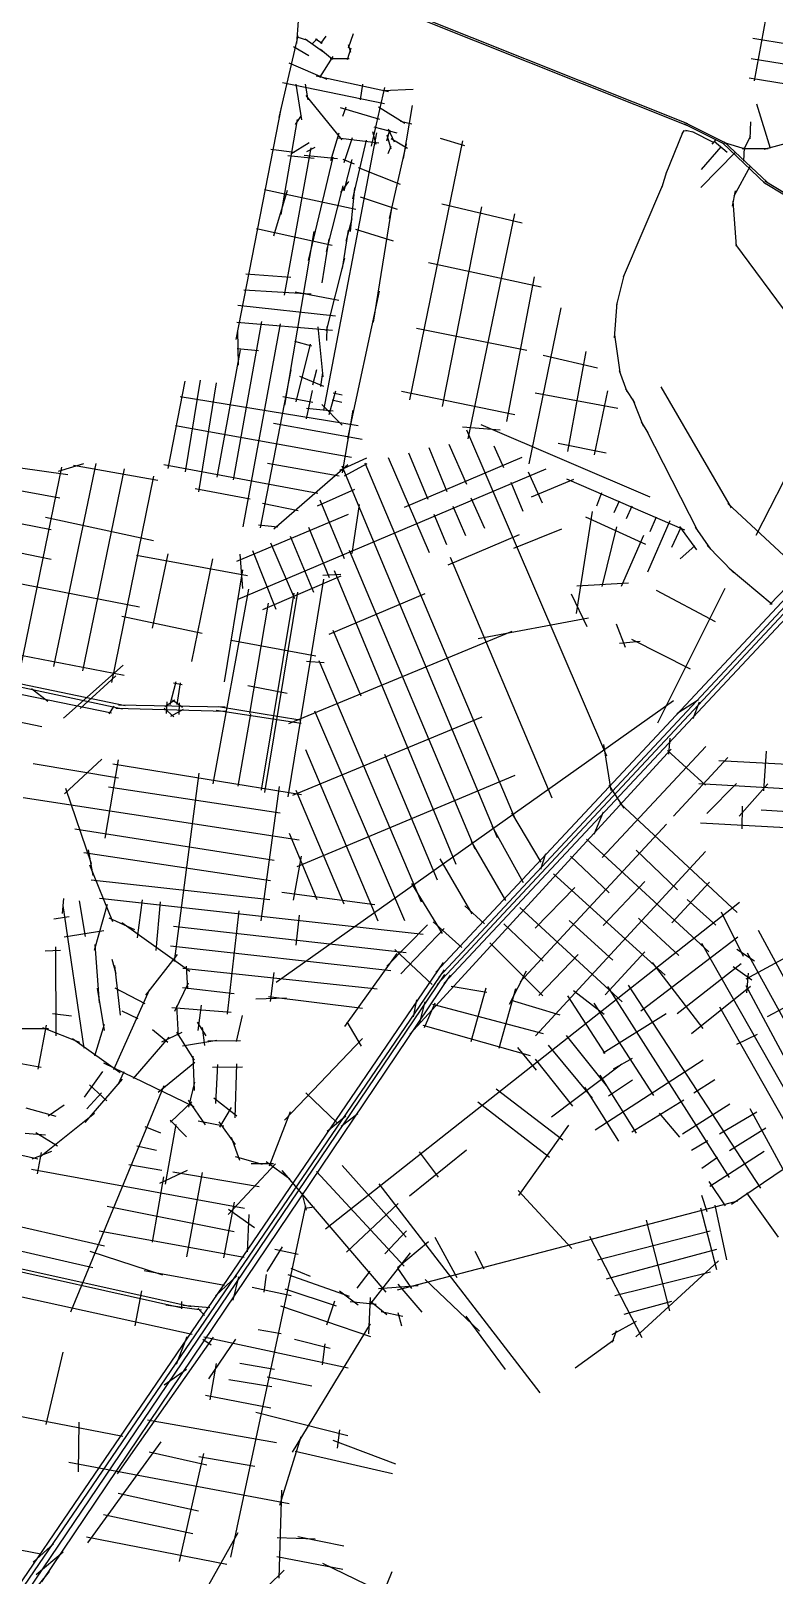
# Model space of a CAD drawing. Header units: inches. Extents: x 723419 to 759401, y 6910722 to 6968430.
# Drawn here: x 729390 to 731647, y 6939397 to 6944091 of the extents above; entities that cross this region are included whole.
import ezdxf

# ---------------------------------------------------------------- set-up
doc = ezdxf.new("R2010")
doc.units = ezdxf.units.IN
doc.header["$MEASUREMENT"] = 0

msp = doc.modelspace()

# ---------------------------------------------------------------- linework, layer by layer
for points in [[(730624.34755, 6941192.46098), (733694.4682, 6944482.15316)], [(730628.529077, 6941214.71358), (733672.243156, 6944478.2726)], [(730643.73383, 6941194.90397), (733700.400023, 6944463.59599)], [(730399.281766, 6944203.60395), (731384.612465, 6943808.97381)], [(730414.10335, 6944190.65202), (731389.498, 6943801.1474)], [(731587.268397, 6943938.78989), (731636.9288, 6944209.8589)], [(730197.836555, 6944052.54368), (730202.765025, 6944121.4873)], [(730354.365856, 6944038.76068), (730369.729353, 6944082.50966)], [(730144.575017, 6943827.81485), (730202.272308, 6944075.19658)], [(730187.720039, 6944043.07735), (730234.658159, 6944015.95868)], [(730197.351205, 6944072.45144), (730229.894361, 6944062.84129)], [(730222.951688, 6944066.3819), (730279.12966, 6944027.44291)], [(730243.005747, 6944049.83605), (730259.719557, 6944066.9097)], [(730254.231634, 6944066.41131), (730274.686973, 6944052.95178)], [(730270.571031, 6944052.3286), (730287.035233, 6944074.26275)], [(730351.153012, 6944004.14552), (730362.419634, 6944039.32393)], [(730353.981909, 6944049.50599), (730360.767277, 6944026.35224)], [(731582.6316, 6944068.6543), (731913.0946, 6944013.5248)], [(730173.760591, 6943994.06091), (730288.552818, 6943943.98811)], [(730267.136313, 6943948.69592), (730308.256298, 6944012.89177)], [(730269.278353, 6944034.71828), (730306.114258, 6944004.33232)], [(730299.42986, 6944006.32025), (730356.40216, 6944007.21563)], [(731577.7479, 6944006.268), (731973.6023, 6943943.2205)], [(730256.428277, 6943954.25952), (730476.589574, 6943906.75448)], [(731571.1723, 6943948.4745), (731964.3963, 6943884.1134)], [(730154.302819, 6943933.54121), (730464.350085, 6943869.73292)], [(730194.754148, 6943928.30051), (730211.996643, 6943820.78358)], [(730223.40367, 6943928.55404), (730231.320943, 6943881.0916)], [(730390.909684, 6943881.53741), (730398.253637, 6943928.43661)], [(730424.260601, 6943739.90484), (730465.309084, 6943918.49903)], [(730459.241342, 6943909.6131), (730551.201748, 6943913.76068)], [(730013.629219, 6943152.31293), (730151.37583, 6943858.31606)], [(730225.563045, 6943894.03595), (730334.294897, 6943759.32118)], [(730329.38135, 6943857.49779), (730448.814275, 6943822.42213)], [(730337.394387, 6943831.19099), (730348.078606, 6943860.16654)], [(730445.707008, 6943860.1386), (730525.720436, 6943810.04149)], [(730521.732331, 6943702.6124), (730549.51429, 6943863.61399)], [(731593.3332, 6943868.68), (731635.288094, 6943734.15063)], [(730150.607658, 6943532.73054), (730199.483712, 6943821.54626)], [(730194.115393, 6943806.42679), (730211.538161, 6943833.40353)], [(730512.141034, 6943815.88614), (730546.61129, 6943807.95403)], [(731371.58612, 6943814.70293), (731505.095137, 6943747.55155)], [(731373.892409, 6943808.04997), (731495.4934, 6943746.8642)], [(731574.027223, 6943762.85579), (731576.1167, 6943813.8349)], [(730279.402337, 6942937.48464), (730440.814506, 6943780.89511)], [(730300.593834, 6943696.69649), (730325.880573, 6943780.91471)], [(730322.059308, 6943765.79336), (730446.571971, 6943750.69162)], [(730341.374074, 6943690.42488), (730366.459307, 6943766.83445)], [(730368.301904, 6943580.49307), (730408.908371, 6943758.32477)], [(730427.859125, 6943785.20989), (730437.93534, 6943746.37683)], [(730431.693824, 6943798.89995), (730501.451632, 6943781.11942)], [(730471.318325, 6943774.24423), (730483.419143, 6943732.28225)], [(730471.555367, 6943756.70083), (730480.334569, 6943789.89112)], [(730474.63994, 6943793.21006), (730492.909903, 6943753.14477)], [(730483.893659, 6943763.81297), (730533.483003, 6943734.65302)], [(730540.767155, 6942968.86626), (730702.061121, 6943756.14645)], [(730633.487654, 6943765.02824), (730707.140829, 6943742.18947)], [(731319.4881, 6943657.0765), (731370.2, 6943781.5563)], [(731368.3458, 6943777.3691), (731374.3161, 6943787.6404)], [(731372.5336, 6943786.9951), (731383.3999, 6943787.9817)], [(731379.2839, 6943788.6395), (731404.1445, 6943782.8843)], [(731398.3822, 6943784.8575), (731464.5676, 6943751.3127)], [(731459.1012, 6943746.5402), (731471.3395, 6943760.6151)], [(731465.13239, 6943755.22272), (731504.362453, 6943721.6396)], [(731556.651948, 6943730.94715), (731575.682142, 6943770.33707)], [(731616.783041, 6943731.25142), (731741.049, 6943764.9677)], [(730119.088121, 6943731.04065), (730190.403332, 6943722.05476)], [(730159.887812, 6943287.05512), (730241.592165, 6943734.91862)], [(730170.919559, 6943711.59673), (730250.021222, 6943703.82277)], [(730179.55229, 6943717.03837), (730235.589424, 6943751.83016)], [(730220.196026, 6943712.8923), (730321.342116, 6943702.52701)], [(730228.62465, 6943724.55333), (730253.91139, 6943736.86206)], [(730233.448684, 6943392.45895), (730307.611909, 6943707.06253)], [(730475.588972, 6943717.82084), (730484.1307, 6943740.10579)], [(730478.875919, 6943520.23463), (730531.045419, 6943747.16269)], [(731425.098751, 6943614.13509), (731530.085627, 6943722.22642)], [(731426.996699, 6943668.99215), (731486.263484, 6943738.6659)], [(731490.562325, 6943750.60738), (731620.995436, 6943626.21493)], [(731495.285029, 6943753.39819), (731625.877008, 6943630.49634)], [(731495.323173, 6943751.55338), (731559.141914, 6943732.1691)], [(731549.968804, 6943732.86026), (731629.209004, 6943732.90786)], [(731555.483545, 6943694.18172), (731557.683825, 6943735.85518)], [(730337.477407, 6943700.88856), (730371.817225, 6943686.28804)], [(730341.865491, 6943604.17085), (730365.48514, 6943699.91514)], [(730384.466228, 6943675.57214), (730511.359273, 6943624.78813)], [(731307.1839, 6943616.9267), (731321.5737, 6943662.9592)], [(731526.0919, 6943589.6486), (731575.382384, 6943680.17522)], [(730288.264208, 6943420.15632), (730338.952958, 6943620.16515)], [(730331.159622, 6943599.48095), (730356.001312, 6943633.06219)], [(730360.250292, 6943480.74973), (730373.994367, 6943613.96253)], [(731190.023213, 6943343.2711), (731309.2135, 6943622.494)], [(731615.004817, 6943630.92849), (731678.649406, 6943592.24968)], [(731619.396909, 6943635.32058), (731680.883993, 6943597.41013)], [(730099.506795, 6943608.23889), (730376.601823, 6943549.27036)], [(730128.295855, 6943467.28983), (730169.320504, 6943606.80063)], [(730389.619173, 6943586.28457), (730501.98205, 6943548.65584)], [(731520.9807, 6943558.1691), (731529.9253, 6943604.1122)], [(731522.287, 6943573.2022), (731532.1233, 6943436.7574)], [(730347.931067, 6943451.59732), (730365.437471, 6943520.26761)], [(730430.874796, 6943205.1794), (730487.714057, 6943558.22848)], [(730638.547862, 6943565.213), (730882.364776, 6943506.84711)], [(730639.818006, 6942948.56509), (730759.186392, 6943556.33122)], [(730717.79162, 6942850.6628), (730859.506954, 6943534.76126)], [(730075.036051, 6943489.58288), (730305.348965, 6943439.24392)], [(730160.965682, 6942952.98432), (730250.709813, 6943480.57141)], [(730336.210296, 6943368.40926), (730355.013278, 6943485.01909)], [(730375.976068, 6943488.26206), (730490.191076, 6943452.48403)], [(730274.652305, 6943325.13776), (730295.779768, 6943458.68797)], [(731530.2721, 6943441.4729), (731694.4513, 6943218.9498)], [(730287.582552, 6943178.59437), (730343.342342, 6943400.15299)], [(730597.911927, 6943386.30892), (730939.509548, 6943312.71725)], [(730043.286506, 6943352.52314), (730179.887702, 6943341.96372)], [(730619.538738, 6941229.80037), (732604.3209, 6943352.8317)], [(730835.379421, 6942902.88738), (730919.19158, 6943343.16899)], [(731169.932478, 6943257.70468), (731192.721969, 6943350.8382)], [(730036.676494, 6943303.71124), (730241.56183, 6943291.40252)], [(730192.934086, 6943297.88072), (730325.20195, 6943271.96751)], [(730352.236383, 6942852.09941), (730448.954953, 6943299.122)], [(730018.751537, 6943257.42119), (730315.476314, 6943224.67567)], [(730903.174594, 6942774.67476), (731000.941001, 6943249.32309)], [(731162.841631, 6943157.69198), (731170.88498, 6943263.61813)], [(730004.993534, 6942726.29545), (730091.944434, 6943207.70512)], [(730015.288711, 6943205.78796), (730305.750678, 6943180.62321)], [(730034.917533, 6942582.77561), (730147.701191, 6943200.2829)], [(730261.585086, 6943190.90755), (730276.463247, 6943039.21584)], [(730288.627008, 6943150.05016), (730289.537974, 6943192.52381)], [(730017.276357, 6943180.9659), (730019.86128, 6943074.41787)], [(730190.818479, 6943147.4578), (730242.42116, 6943133.42787)], [(730561.085123, 6943187.10387), (730896.333758, 6943119.85619)], [(731162.457984, 6943166.70106), (731178.429148, 6943052.93794)], [(729955.82757, 6942733.74406), (730026.324236, 6943121.55741)], [(730016.094087, 6943125.37747), (730081.400623, 6943119.3475)], [(730195.723115, 6942963.16222), (730239.262051, 6943138.33851)], [(730945.790931, 6943105.30053), (731111.241574, 6943066.47708)], [(731020.995493, 6942812.2458), (731076.145562, 6943116.57194)], [(730087.697278, 6942580.25203), (730180.860569, 6943059.99247)], [(730246.282726, 6943015.22634), (730258.218005, 6943061.52498)], [(730271.013594, 6943009.99243), (730276.479055, 6943051.85934)], [(731177.00701, 6943058.36191), (731199.831778, 6942994.50018)], [(729807.182174, 6942760.86537), (729858.238836, 6943026.26721)], [(729859.531081, 6942749.88784), (729904.771342, 6943029.49586)], [(729900.247186, 6942689.18755), (729953.88877, 6943020.45554)], [(730206.254345, 6943041.02815), (730278.56804, 6943010.86387)], [(731302.916422, 6943008.30199), (731517.008864, 6942640.97139)], [(729843.56263, 6942979.50845), (730384.417693, 6942891.09985)], [(730155.704701, 6942978.94596), (730246.272759, 6942961.7594)], [(730226.96536, 6942911.60253), (730245.219723, 6942997.88615)], [(730296.471392, 6942924.22944), (730315.778358, 6942996.13253)], [(730305.247128, 6942968.77427), (730334.032288, 6942961.7594)], [(730307.704646, 6942990.87128), (730335.436336, 6942984.55782)], [(730515.369478, 6942995.5116), (730859.506954, 6942924.45753)], [(730921.975843, 6942990.0824), (731172.658726, 6942943.74475)], [(731101.213894, 6942802.22679), (731142.576555, 6942996.3444)], [(731195.549378, 6943002.14059), (731223.595267, 6942959.67488)], [(731217.112963, 6942971.84574), (731249.757996, 6942889.95157)], [(730227.316372, 6942944.22203), (730307.704646, 6942935.45335)], [(730273.653871, 6942955.44594), (730335.787348, 6942892.66215)], [(730336.790858, 6942747.4751), (730368.59658, 6942937.35325)], [(729828.913291, 6942891.68534), (730363.322732, 6942794.4943)], [(730127.174783, 6942898.71114), (730396.137164, 6942849.53014)], [(730700.731924, 6942887.37732), (730815.032152, 6942877.8523)], [(730713.142703, 6942878.27181), (731137.689895, 6941886.65125)], [(730756.823703, 6942893.72733), (731270.116396, 6942674.65189)], [(731243.407983, 6942902.08715), (731263.516357, 6942869.08472)], [(731257.378011, 6942880.25016), (731415.233741, 6942569.83802)], [(730598.970163, 6942823.86707), (730653.473244, 6942690.12515)], [(730659.084238, 6942834.27816), (730712.785624, 6942713.34977)], [(730796.36509, 6942829.86122), (730824.998129, 6942763.80335)], [(730990.913755, 6942837.29323), (731137.563148, 6942808.48879)], [(729062.620089, 6942803.62439), (729502.070082, 6942742.73922)], [(729460.232118, 6942159.10928), (729588.661172, 6942775.38426)], [(729474.346574, 6942751.98233), (729551.092623, 6942776.12637)], [(729519.40642, 6942770.76123), (729775.608486, 6942724.79144)], [(729793.754444, 6942772.83122), (730261.715187, 6942685.62862)], [(730108.423369, 6942776.9296), (730326.207504, 6942738.21466)], [(730127.593218, 6942576.74299), (730352.595334, 6942772.19109)], [(730327.861153, 6942755.08188), (730410.21288, 6942792.45435)], [(730334.143658, 6942768.29551), (730806.380365, 6941638.55708)], [(730342.743995, 6942738.54539), (730411.866529, 6942775.91786)], [(730404.590473, 6942777.57151), (730860.367583, 6941694.29138)], [(730475.536537, 6942793.43474), (730599.771858, 6942505.12853)], [(730525.230752, 6942642.87496), (730882.024115, 6942794.47313)], [(730536.451873, 6942807.85015), (730595.764253, 6942666.90034)], [(731592.875145, 6942557.51586), (731719.138788, 6942805.33501)], [(729310.515477, 6941913.95611), (729483.952182, 6942764.94039)], [(729547.491319, 6942145.46259), (729674.804406, 6942759.20399)], [(729635.511019, 6942109.65923), (729763.702212, 6942737.02844)], [(730019.572237, 6942363.45676), (730954.453948, 6942759.41576)], [(730900.340929, 6942750.18887), (730942.821195, 6942655.6885)], [(730910.760789, 6942674.10805), (731039.451514, 6942727.99643)], [(731016.331294, 6942728.93129), (731375.393644, 6942573.92925)], [(731634.450901, 6942346.84651), (732028.3384, 6942756.7338)], [(729206.568597, 6942720.66637), (729477.807734, 6942671.32833)], [(729888.585565, 6942699.8079), (730055.940154, 6942668.73865)], [(730260.567186, 6942646.53433), (730374.382647, 6942697.78865)], [(730847.440804, 6942718.9556), (730884.310509, 6942630.86218)], [(731108.574048, 6942646.96762), (731124.449079, 6942687.64739)], [(729166.630455, 6942631.07498), (729451.536732, 6942575.43857)], [(730093.585091, 6942654.73713), (730201.522358, 6942633.04257)], [(730267.781135, 6942665.75463), (730341.520546, 6942487.16497)], [(730365.551124, 6942501.65905), (730388.56992, 6942651.14893)], [(730671.908313, 6942646.07835), (730709.579713, 6942556.38305)], [(730726.411394, 6942670.90466), (730768.090399, 6942578.80692)], [(731047.034958, 6942319.71985), (731095.162185, 6942629.79866)], [(731161.213007, 6942626.97831), (731177.88179, 6942662.30026)], [(731198.916207, 6942608.72203), (731216.458118, 6942646.74273)], [(731506.337315, 6942654.57541), (731733.350269, 6942442.90832)], [(729434.053106, 6942612.23983), (729762.063607, 6942541.90711)], [(730015.302889, 6942478.35576), (730354.345055, 6942621.70801)], [(730081.467431, 6942589.05551), (730140.00661, 6942583.10237)], [(730233.315646, 6942581.66534), (730295.833936, 6942428.70294)], [(730614.198889, 6942621.25184), (730651.870289, 6942529.1541)], [(731074.506206, 6942613.42378), (731256.585722, 6942530.72921)], [(731124.735172, 6942401.83949), (731169.256075, 6942583.19748)], [(731263.862073, 6942445.99205), (731331.472723, 6942602.76889)], [(731270.750726, 6942568.63757), (731290.19764, 6942613.88141)], [(731336.632108, 6942521.01248), (731364.413413, 6942582.52822)], [(731360.180072, 6942583.85114), (731411.112465, 6942513.73642)], [(731407.544662, 6942582.35525), (731453.474929, 6942515.0868)], [(729185.553955, 6942539.74723), (729451.536732, 6942485.16061)], [(730117.89723, 6942534.41516), (730191.057314, 6942365.43179)], [(730177.20961, 6942555.23734), (730248.544371, 6942384.65613)], [(730657.039267, 6942467.29755), (730874.441002, 6942560.15532)], [(730856.278509, 6942518.48099), (731002.314715, 6942577.16413)], [(731184.096521, 6942402.4099), (731252.019531, 6942557.53365)], [(729710.476479, 6942497.36609), (730047.948514, 6942435.43131)], [(729759.855858, 6942274.92165), (729807.165256, 6942500.61664)], [(730024.81984, 6942500.51527), (730033.230189, 6942395.541)], [(730063.394149, 6942511.19053), (730133.927649, 6942333.40181)], [(730356.300323, 6942512.0665), (730738.296404, 6941604.65)], [(730663.677729, 6942490.51199), (730972.355181, 6941759.25688)], [(731362.032159, 6942486.08741), (731406.879123, 6942524.98123)], [(731444.344, 6942526.8207), (731525.291809, 6942443.04061)], [(729178.478534, 6942444.98023), (729719.906055, 6942340.00579)], [(729878.654513, 6942174.14635), (729942.78504, 6942485.92015)], [(729978.627273, 6942111.70222), (730034.281806, 6942452.22719)], [(730311.09733, 6942450.90777), (730680.769419, 6941557.87539)], [(731510.210528, 6942457.06356), (731641.520685, 6942347.78548)], [(729944.046981, 6941801.67878), (730052.405472, 6942393.31658)], [(730094.687529, 6942331.58108), (730332.73831, 6942434.08992)], [(730171.576949, 6941762.50871), (730279.838184, 6942423.67901)], [(730276.597606, 6942435.91065), (730331.100687, 6942439.11403)], [(731048.250067, 6942403.55052), (731204.644597, 6942413.24568)], [(731294.227654, 6941987.42943), (731498.582139, 6942396.73451)], [(730055.458084, 6942015.51963), (730111.316349, 6942351.02295)], [(730090.515446, 6941782.68584), (730190.065124, 6942381.96828)], [(730100.195397, 6941775.31524), (730200.406755, 6942384.64913)], [(730296.215758, 6942256.84658), (730587.323004, 6942380.77542)], [(731030.439452, 6942379.4143), (731078.566679, 6942279.92374)], [(731288.603227, 6942390.17808), (731468.585338, 6942295.57893)], [(729666.28868, 6942311.66277), (729910.193968, 6942260.22534)], [(730748.314983, 6942243.44393), (731083.545418, 6942306.45448)], [(728950.333624, 6942272.32098), (729673.387421, 6942132.76465)], [(730173.396341, 6941985.324), (730851.893458, 6942266.14056)], [(730307.542883, 6942268.73018), (730391.959191, 6942069.2874)], [(731167.678254, 6942288.08602), (731194.862626, 6942217.83911)], [(729998.82567, 6942238.70035), (730255.346482, 6942191.46189)], [(731177.989343, 6942230.01532), (731240.795811, 6942235.6349)], [(731213.611006, 6942242.19134), (731392.655351, 6942151.33883)], [(729039.112093, 6942172.97349), (729676.018367, 6942040.46989)], [(729489.328884, 6942001.50182), (729670.155263, 6942163.16229)], [(730226.929694, 6942175.25431), (730280.39367, 6942170.72727)], [(730264.608592, 6942177.36496), (730574.908933, 6941443.2173)], [(729051.772872, 6942137.77127), (729634.518829, 6942018.04707)], [(729539.930098, 6942030.61481), (729648.078752, 6942130.16448)], [(729813.562729, 6942042.65337), (729830.91943, 6942113.13851)], [(728853.193169, 6942094.51203), (729423.006156, 6941975.89089)], [(729315.549313, 6942105.66336), (729668.821686, 6942029.67487)], [(729392.424595, 6942092.13055), (729442.034069, 6942052.7737)], [(729823.722749, 6942108.90517), (729849.969468, 6942103.82516)], [(729834.729438, 6942042.65337), (729844.466124, 6942109.3285)], [(730049.288625, 6942101.18393), (730168.087281, 6942078.0895)], [(729627.573503, 6942015.0705), (729643.448535, 6942038.55232)], [(729648.078311, 6942032.21488), (729981.453978, 6942023.32486)], [(729656.333328, 6942042.3749), (729979.972308, 6942035.60155)], [(729794.724358, 6942032.07002), (729824.146083, 6942006.03496)], [(729796.841029, 6942037.15003), (729827.32109, 6942057.47007)], [(729801.709372, 6942015.77165), (729804.249377, 6942051.12005)], [(729815.044399, 6942007.7283), (729853.991143, 6942028.89501)], [(729820.124409, 6942057.47007), (729850.181136, 6942034.82169)], [(729840.867784, 6942013.23165), (729841.926119, 6942047.73338)], [(729952.455587, 6942026.2882), (730211.165687, 6941986.31619)], [(729960.340186, 6942036.58712), (730206.469324, 6941996.56882)], [(730134.971585, 6941199.03048), (731342.048938, 6942055.03036)], [(730251.018356, 6942024.12357), (730524.423424, 6941386.96469)], [(731351.488593, 6942016.13888), (731417.18941, 6942058.68186)], [(731401.261459, 6942000.1296), (731420.498061, 6942051.06439)], [(730019.408533, 6941794.92284), (730057.773193, 6942014.52744)], [(730185.418093, 6941767.71228), (730760.190026, 6942005.97923)], [(731327.43187, 6941892.31792), (731331.944678, 6941940.48542)], [(729491.993557, 6941771.14379), (729605.743585, 6941876.61069)], [(730224.467974, 6941906.31243), (730443.388595, 6941385.24029)], [(730464.346184, 6941892.64479), (730623.848255, 6941510.63916)], [(730540.990404, 6941041.41336), (731334.747614, 6941907.54473)], [(731124.773561, 6941577.7215), (731440.203728, 6941915.30011)], [(731128.974669, 6941921.48265), (731151.097792, 6941782.15706)], [(731323.833529, 6941903.24524), (731438.927509, 6941797.74242)], [(731341.367786, 6941704.13378), (731506.354522, 6941881.59473)], [(731616.34568, 6941780.70315), (731623.558389, 6941901.4126)], [(729396.709673, 6941864.07257), (729656.709243, 6941820.55836)], [(729615.782105, 6941636.59038), (729655.925821, 6941875.22624)], [(729639.121535, 6941863.10793), (730212.331656, 6941769.89077)], [(729826.083573, 6941262.01666), (729901.453667, 6941834.21063)], [(731479.68601, 6941873.33257), (731875.844674, 6941851.30614)], [(729494.948019, 6941788.84451), (729573.323536, 6941559.68645)], [(729626.004173, 6941792.44274), (730146.741821, 6941713.52708)], [(730089.626664, 6941385.89563), (730145.604651, 6941793.73604)], [(730194.836051, 6941782.7848), (730340.794254, 6941437.29555)], [(730198.843656, 6941550.53819), (730861.097342, 6941828.57694)], [(731144.785968, 6941798.06623), (731190.548804, 6941728.2382)], [(731418.15878, 6941802.57626), (731888.880772, 6941776.01502)], [(731443.244724, 6941712.24113), (731533.4014, 6941803.22365)], [(731540.614109, 6941704.13378), (731628.066254, 6941802.32273)], [(729366.51983, 6941760.56907), (730204.863229, 6941631.92953)], [(731178.589015, 6941742.92005), (731535.312928, 6941410.88892)], [(730849.82942, 6941713.59538), (730938.282035, 6941564.23548)], [(731100.962966, 6941648.78171), (731128.744272, 6941716.64747)], [(731550.53135, 6941665.39856), (731551.432861, 6941733.86071)], [(731607.576669, 6941722.58604), (732271.551176, 6941681.21861)], [(729523.358966, 6941665.48768), (730129.244375, 6941570.40612)], [(730174.337924, 6941651.67777), (730258.356012, 6941450.28276)], [(730789.513144, 6941673.94518), (730884.763334, 6941502.2964)], [(730875.497002, 6941200.38202), (731320.500773, 6941679.8178)], [(731424.030011, 6941683.31382), (732293.567669, 6941635.49921)], [(729563.721642, 6941600.98824), (729578.493953, 6941523.54742)], [(730726.679203, 6941626.61562), (730831.846562, 6941447.72597)], [(730922.18011, 6941036.47906), (731438.704651, 6941596.17051)], [(731077.359363, 6941633.82129), (731449.027149, 6941291.502)], [(731228.514184, 6941599.90409), (731353.831958, 6941480.09543)], [(729551.256624, 6941592.79053), (730117.82582, 6941508.32554)], [(729568.153119, 6941555.99886), (729637.606515, 6941383.87585)], [(730187.667646, 6941448.26476), (730211.499981, 6941581.85543)], [(730631.774629, 6941573.65254), (730729.559669, 6941407.07566)], [(730938.985882, 6941542.3199), (730953.674281, 6941590.23377)], [(731028.366349, 6941581.8878), (731146.471414, 6941471.08728)], [(729572.980019, 6941510.67182), (730115.477212, 6941450.8425)], [(730977.534594, 6941528.92522), (731316.295091, 6941220.80258)], [(731128.440267, 6941371.09662), (731254.659551, 6941505.31829)], [(731336.261102, 6941379.14493), (731451.02373, 6941503.52972)], [(729486.59696, 6941408.00786), (729489.914114, 6941453.84872)], [(729598.813303, 6941454.36179), (730581.206688, 6941344.57467)], [(730152.437688, 6941472.53296), (730434.57169, 6941434.89311)], [(730546.054004, 6941499.27689), (730639.129517, 6941347.19681)], [(730921.079723, 6941362.98926), (731041.889632, 6941487.302)], [(729487.149761, 6941432.30911), (729551.311587, 6940998.46173)], [(729536.543822, 6941446.73194), (729555.485951, 6941337.5531)], [(729583.171063, 6941296.4292), (729622.87685, 6941436.54189)], [(729714.374958, 6941334.16122), (729728.698124, 6941449.06194)], [(729770.440592, 6941295.31576), (729783.945738, 6941443.74619)], [(729986.988318, 6941102.06925), (730022.802659, 6941416.46667)], [(730284.807511, 6940449.15938), (731541.792984, 6941442.31301)], [(730707.918689, 6941431.10122), (730767.684975, 6941376.94979)], [(730875.129581, 6941426.37772), (731185.268885, 6941139.01716)], [(731382.682169, 6941450.36849), (731470.134314, 6941371.99741)], [(731486.681081, 6941412.51253), (731552.815614, 6941278.41004)], [(729459.50869, 6941391.43892), (729506.498827, 6941398.61875)], [(729627.26525, 6941394.9388), (729704.82193, 6941358.79977)], [(729666.41306, 6941380.92567), (729872.66742, 6941232.83318)], [(729823.237179, 6941369.21033), (730530.127449, 6941288.85127)], [(730195.494435, 6941311.63571), (730205.475493, 6941402.5529)], [(730470.659317, 6941247.50605), (730594.986882, 6941373.68733)], [(730514.075454, 6941224.50417), (730645.638749, 6941361.85786)], [(730611.833674, 6941382.82634), (730698.562441, 6941304.51996)], [(730826.440103, 6941376.65133), (730945.446991, 6941263.14832)], [(731024.726223, 6941387.0452), (731157.256394, 6941266.33562)], [(731234.82507, 6941393.61698), (731357.438312, 6941280.1141)], [(729491.407979, 6941337.33717), (729611.618609, 6941356.44343)], [(729584.263628, 6941313.16991), (729597.401682, 6941136.10682)], [(730783.953252, 6941318.46987), (730944.782195, 6941157.6567)], [(731242.170676, 6941111.8593), (731536.534016, 6941337.30686)], [(731426.958122, 6941317.22395), (731782.449689, 6940690.72618)], [(731518.168498, 6940524.61776), (732717.75788, 6941337.5915)], [(731598.888335, 6941356.85291), (731840.294267, 6940910.51698)], [(729433.498891, 6941294.0589), (729479.936228, 6941296.26806)], [(729464.457116, 6941306.76175), (729466.115516, 6941036.13503)], [(729636.046815, 6941269.00237), (729647.752158, 6941225.31462)], [(729739.155517, 6941159.27118), (729835.405831, 6941283.2184)], [(729814.430426, 6941309.96752), (730483.202492, 6941234.76942)], [(730343.700577, 6941064.80593), (730502.892259, 6941286.28043)], [(730495.656529, 6941298.11002), (730608.486359, 6941192.02343)], [(730933.151529, 6941158.86938), (731051.773101, 6941283.45126)], [(731133.815871, 6941160.9401), (731254.62578, 6941291.55848)], [(731534.012414, 6941299.14089), (731587.827867, 6941264.15766)], [(731561.820713, 6941209.68284), (731698.628289, 6941282.88852)], [(731565.190667, 6941288.50019), (731798.606521, 6940865.4623)], [(729175.994651, 6939082.03038), (730645.991612, 6941236.67404)], [(729193.537989, 6939130.82581), (730643.351285, 6941259.23533)], [(729216.010397, 6939105.64683), (730647.711407, 6941222.73378)], [(729423.021968, 6939376.12009), (730664.477204, 6941220.09235)], [(729643.776858, 6941249.3649), (729661.166285, 6941098.89051)], [(729852.050087, 6941241.80812), (730441.516983, 6941179.04602)], [(729861.762125, 6941247.61227), (729865.872287, 6941179.06878)], [(730117.328687, 6941140.19582), (730129.071025, 6941228.1801)], [(730843.726497, 6941132.35895), (730894.948114, 6941233.42173)], [(731276.489988, 6941258.50089), (731430.673296, 6941058.47162)], [(731353.043331, 6941103.43746), (731547.556334, 6941255.67935)], [(731522.918175, 6941246.60958), (731579.975376, 6941205.79582)], [(731564.414236, 6941166.92557), (731569.601283, 6941226.52666)], [(729591.933423, 6941180.48138), (729613.079355, 6941052.15262)], [(729642.221337, 6940933.87554), (729750.812239, 6941175.64808)], [(729645.172776, 6941182.19874), (729736.241424, 6941133.79617)], [(729827.644372, 6941111.34616), (729868.749875, 6941197.12815)], [(729850.189804, 6941182.42831), (730007.537409, 6941164.24485)], [(730666.383972, 6941187.28131), (730775.181369, 6941168.73311)], [(730727.01857, 6941018.33965), (730772.404916, 6941182.24248)], [(730811.955992, 6940998.2566), (730862.529385, 6941179.65118)], [(731037.636616, 6941173.57252), (731131.110714, 6941101.58916)], [(731141.223391, 6941186.36042), (731510.60316, 6940605.4389)], [(731203.443562, 6941190.31639), (731605.515985, 6940572.51039)], [(731396.484379, 6941043.18858), (731575.436554, 6941187.00849)], [(731561.300382, 6941188.73327), (731814.923767, 6940714.87056)], [(729832.576825, 6941126.94275), (729837.519643, 6941035.56229)], [(729898.371862, 6941052.54308), (729908.689038, 6941129.67085)], [(730073.294922, 6941148.40767), (730166.646646, 6941151.34045)], [(730112.044495, 6941155.44637), (730397.384213, 6941120.25271)], [(730551.588633, 6941093.36614), (730562.446784, 6941145.0079)], [(730570.835463, 6941076.17968), (730587.345496, 6941139.20355)], [(730585.414916, 6941060.89599), (730617.588314, 6941136.46114)], [(730609.730173, 6941132.39978), (730946.170045, 6941043.60531)], [(730848.643997, 6941144.36498), (730996.84913, 6941100.3407)], [(731020.116418, 6941157.71305), (731132.825554, 6940981.8753)], [(731100.004694, 6941135.10425), (731280.467516, 6940854.77162)], [(731627.00089, 6941095.26699), (731725.883737, 6941147.5732)], [(729455.611959, 6941103.51563), (729513.105302, 6941096.33567)], [(729666.829933, 6941112.08728), (729715.337893, 6941089.05163)], [(729817.898375, 6941122.01236), (729998.143679, 6941107.93495)], [(730014.7069, 6941019.13284), (730033.206508, 6941098.03777)], [(730349.38607, 6941078.72208), (730392.93292, 6941004.4549)], [(731127.552515, 6940984.50954), (731319.355358, 6941103.71036)], [(731480.857379, 6941124.32595), (731744.116263, 6940660.52332)], [(729350.467514, 6941058.68026), (729443.381297, 6941058.68026)], [(729412.724045, 6940934.41995), (729437.198053, 6941068.36553)], [(729425.541597, 6941060.90806), (729537.781545, 6941016.35168)], [(729584.665984, 6940974.99958), (729613.807966, 6941071.07685)], [(729701.888198, 6940906.45056), (729810.325723, 6941032.44335)], [(729759.087119, 6941055.23115), (729806.425884, 6941017.09679)], [(729787.323588, 6941018.00669), (729849.757275, 6941047.53633)], [(729832.586758, 6941047.4652), (729886.473624, 6940961.81515)], [(729895.525768, 6941077.42296), (729921.496459, 6941036.19333)], [(729910.467935, 6941061.78419), (729917.227319, 6941006.69284)], [(730580.334906, 6941068.30434), (730906.331287, 6940976.36426)], [(731016.161717, 6941037.19497), (731141.560174, 6940880.042632)], [(731533.934239, 6941010.26927), (731596.463356, 6941040.78119)], [(729516.968914, 6941027.49068), (729661.171217, 6940925.01101)], [(729851.055117, 6941005.27124), (729954.938233, 6941022.33173)], [(729927.900345, 6941020.55457), (730027.158471, 6941021.97629)], [(730160.094078, 6940779.48451), (730397.331716, 6941027.74578)], [(730867.491289, 6941000.16625), (730924.456557, 6940931.86473)], [(730961.279335, 6941007.2768), (731094.157227, 6940846.05927)], [(729354.515596, 6940953.27155), (729421.653751, 6940941.03454)], [(729610.718063, 6940953.7337), (729884.999662, 6940820.80709)], [(729776.284843, 6940864.52387), (729888.091431, 6940956.4625)], [(729881.951885, 6940973.71789), (729885.651764, 6940869.87652)], [(729942.001157, 6940940.7655), (730033.021537, 6940942.28731)], [(729951.90294, 6940830.04608), (729957.996427, 6940948.75553)], [(730010.933131, 6940786.67147), (730015.503158, 6940950.65792)], [(730922.004373, 6940965.54573), (731034.500561, 6940821.77512)], [(730971.37544, 6940789.3381), (731184.929295, 6940950.68741)], [(731103.824309, 6940750.05938), (731432.064493, 6940963.43536)], [(731159.223582, 6940935.54034), (731217.226072, 6940967.81009)], [(729552.901284, 6940849.56832), (729608.452956, 6940927.60112)], [(729554.779537, 6940772.75532), (729668.066247, 6940904.65579)], [(729655.289479, 6940887.63634), (729673.176743, 6940927.63202)], [(729869.984176, 6940819.18934), (729888.117775, 6940894.91323)], [(731117.665919, 6940916.01854), (731228.431006, 6940739.94553)], [(731144.151189, 6940853.90564), (731217.422446, 6940901.82521)], [(731403.828422, 6940862.5473), (731467.103638, 6940903.37853)], [(729511.68754, 6940196.98631), (729795.059162, 6940885.41392)], [(729559.584213, 6940813.68169), (729604.693984, 6940862.92161)], [(729568.40823, 6940886.78535), (729621.218449, 6940838.28007)], [(729946.190319, 6940847.54807), (730015.503158, 6940792.75911)], [(730225.493275, 6940862.91498), (730319.517072, 6940773.03359)], [(730803.251084, 6940874.84249), (731005.436151, 6940719.6145)], [(731070.956231, 6940879.77792), (731174.30598, 6940715.39931)], [(729374.872114, 6940816.85806), (729465.509163, 6940791.40356)], [(729421.902416, 6940671.48969), (729582.888497, 6940800.83734)], [(729442.53677, 6940792.65539), (729491.405512, 6940826.45572)], [(729813.896962, 6940773.55665), (729879.022416, 6940835.19226)], [(729867.950935, 6940840.93899), (729919.610103, 6940765.75377)], [(729963.709049, 6940758.51602), (729999.127023, 6940818.63171)], [(730115.227412, 6940640.61802), (730178.128614, 6940805.85154)], [(730332.112577, 6940761.75052), (730383.362963, 6940800.37332)], [(730747.609157, 6940835.76028), (730965.21934, 6940667.32142)], [(731214.589396, 6940743.89689), (731372.777436, 6940841.36505)], [(731297.637848, 6940801.17404), (731360.211932, 6940727.81817)], [(731368.943199, 6940738.53381), (731512.582543, 6940828.96029)], [(731480.961821, 6940738.42377), (731594.329812, 6940804.93916)], [(731573.238282, 6940814.81762), (731678.910132, 6940621.22009)], [(729736.363308, 6940760.79028), (729784.113657, 6940741.16459)], [(729799.441047, 6940585.37916), (729830.956652, 6940766.63603)], [(729812.995451, 6940779.78875), (729862.615739, 6940728.60084)], [(729897.925816, 6940777.85986), (729975.7336, 6940762.56789)], [(729961.064839, 6940774.67398), (730010.810874, 6940705.86039)], [(730289.982988, 6940746.56173), (730346.879463, 6940792.99597)], [(730871.564502, 6940550.62522), (731023.616143, 6940764.75179)], [(731511.281091, 6940687.71408), (731622.012719, 6940756.20508)], [(729372.366015, 6940740.07721), (729434.183109, 6940734.65252)], [(729404.945294, 6940742.581), (729470.521359, 6940702.10415)], [(729998.055598, 6940727.52386), (730023.56615, 6940658.0731)], [(731396.327629, 6940688.13059), (731445.937103, 6940717.89627)], [(729335.872741, 6940679.14844), (729410.829147, 6940662.12911)], [(729393.793808, 6940662.12911), (729453.418022, 6940685.10533)], [(729409.977574, 6940617.02763), (729422.75399, 6940681.70139)], [(729712.318963, 6940701.9135), (729771.921846, 6940688.04021)], [(730010.173163, 6940669.54201), (730092.444924, 6940645.96702)], [(730539.757989, 6940550.15322), (730713.048128, 6940689.30708)], [(730569.525659, 6940683.46476), (730626.934646, 6940606.4521)], [(731427.283941, 6940633.36173), (731475.702788, 6940666.6993)], [(731451.941814, 6940579.09612), (731616.721231, 6940685.78411)], [(729392.291136, 6940630.48063), (730038.790531, 6940512.19568)], [(729687.597313, 6940645.40537), (729788.17749, 6940627.4717)], [(729781.553431, 6940587.93212), (729865.879607, 6940627.92768)], [(729821.587234, 6940622.82189), (730083.082904, 6940577.72042)], [(729864.176109, 6940364.12673), (729911.023906, 6940620.26894)], [(729989.387309, 6940492.62339), (730133.337699, 6940646.64911)], [(730059.281135, 6940647.87842), (730126.884487, 6940647.87842)], [(730104.562489, 6940654.25005), (730176.304268, 6940601.70264)], [(730151.757328, 6940626.21495), (730467.598656, 6940256.78661)], [(730257.898675, 6940623.21053), (730523.936996, 6940335.55655)], [(730335.421242, 6940641.87549), (730530.008042, 6940424.21647)], [(728869.370371, 6940567.62308), (729613.891785, 6940397.72027)], [(729759.407244, 6940408.37722), (729794.330199, 6940607.50441)], [(730446.398339, 6940586.31894), (730935.279373, 6939951.06602)], [(730869.421891, 6940566.19675), (731033.043072, 6940389.501)], [(731449.258859, 6940592.81542), (731498.324708, 6940519.0615)], [(729621.411524, 6940517.93851), (730007.266822, 6940441.35109)], [(729975.758968, 6940360.72279), (730008.978072, 6940530.91698)], [(729997.754129, 6939451.60638), (730225.51361, 6940519.28199)], [(730213.236919, 6940558.86373), (730226.360279, 6940506.15863)], [(730221.91527, 6940512.29697), (730250.066993, 6940516.10698)], [(730348.839458, 6940378.05094), (730505.690086, 6940525.86189)], [(730503.391438, 6940263.95593), (731536.82166, 6940534.53966)], [(731426.887065, 6940551.60532), (731443.158973, 6940502.39272)], [(731467.034219, 6940520.93959), (731502.626528, 6940355.63906)], [(731563.409848, 6940558.96918), (731659.535631, 6940423.92474)], [(728595.275751, 6940489.92864), (729845.090542, 6940210.69565)], [(728596.466378, 6940498.26303), (729876.840605, 6940213.47378)], [(729990.239234, 6940509.64272), (730069.454563, 6940453.47869)], [(730048.218078, 6940379.26093), (730053.270797, 6940492.62339)], [(731258.592363, 6940475.77006), (731329.660345, 6940200.54312)], [(731423.866157, 6940513.20089), (731472.346658, 6940326.04661)], [(729009.209705, 6940462.8394), (729578.585534, 6940331.39808)], [(729597.874352, 6940443.40899), (730038.32429, 6940363.19709)], [(730465.160264, 6940373.19135), (730530.81887, 6940442.8448)], [(730616.717215, 6940424.37574), (730683.590656, 6940301.75772)], [(731087.032386, 6940427.48238), (731245.810802, 6940119.38448)], [(731110.396924, 6940355.2207), (731453.064715, 6940443.29323)], [(728590.512293, 6940411.82345), (729880.27071, 6940129.27974)], [(729569.126976, 6940381.71355), (729789.524465, 6940309.91289)], [(730108.072771, 6940319.9445), (730154.099123, 6940394.53937)], [(730131.178306, 6940387.55248), (730201.882618, 6940372.02605)], [(730419.039701, 6940218.64636), (730543.310872, 6940376.18828)], [(730503.802637, 6940331.33012), (730597.544404, 6940411.35719)], [(730738.726011, 6940381.72601), (730765.404217, 6940328.05839)], [(731137.942556, 6940297.42294), (731472.89732, 6940387.6974)], [(730179.961186, 6940329.85048), (730238.462118, 6940305.41803)], [(730503.387373, 6940329.54277), (730546.311842, 6940268.48926)], [(731227.630497, 6940121.58627), (731478.406447, 6940352.46836)], [(729734.158822, 6940323.20925), (729978.065678, 6940278.59837)], [(729951.27021, 6940246.05883), (730015.166759, 6940306.19502)], [(730004.036247, 6940232.05457), (730021.762513, 6940303.72372)], [(730098.157318, 6940256.74218), (730105.691517, 6940310.55178)], [(730170.215617, 6940310.1713), (730356.790449, 6940244.86969)], [(730381.041175, 6940268.86835), (730420.521893, 6940320.63146)], [(730504.741984, 6940280.94223), (730577.153945, 6940195.61202)], [(730587.941738, 6940295.11904), (730752.749299, 6940137.87738)], [(731163.835575, 6940246.78124), (731453.615378, 6940318.34028)], [(729706.643884, 6940154.98689), (729727.399439, 6940261.2591)], [(730062.416477, 6940271.88045), (730180.904598, 6940246.26184)], [(730161.480377, 6940267.22252), (730316.967951, 6940215.39616)], [(730327.58126, 6940260.55675), (730384.174104, 6940218.60316)], [(730415.923971, 6940130.29849), (730421.076933, 6940240.14689)], [(730445.977134, 6940267.81099), (730566.656335, 6940277.14148)], [(729800.243577, 6940218.63317), (729908.590669, 6940202.75814)], [(729847.074921, 6940228.95194), (729847.868673, 6940205.93314)], [(729852.214462, 6940216.96629), (729933.99072, 6940210.29878)], [(729896.684395, 6940207.91752), (729917.718812, 6940186.08935)], [(730148.19756, 6940215.26601), (730421.076933, 6940121.96292)], [(730288.608677, 6940157.94824), (730313.471667, 6940230.14627)], [(730359.711368, 6940228.45318), (730438.576806, 6940220.06249)], [(730422.511595, 6940228.08831), (730470.706914, 6940189.05337)], [(730454.276784, 6940197.8088), (730519.632698, 6940183.94593)], [(730504.297639, 6940195.25514), (730515.251163, 6940154.39615)], [(731191.932183, 6940189.53404), (731336.822084, 6940229.16666)], [(730080.527676, 6940143.59388), (730150.371754, 6940131.16081)], [(730184.473429, 6939770.88686), (730421.695764, 6940161.03998)], [(730710.617833, 6940184.30701), (730830.815791, 6940021.4939)], [(731155.186328, 6940128.22428), (731229.317507, 6940168.33635)], [(731156.673211, 6940105.0908), (731168.568271, 6940140.10923)], [(728060.439439, 6940131.63272), (729669.428891, 6939818.77243)], [(729653.679467, 6939705.12011), (729944.457131, 6940120.51677)], [(729832.26301, 6940037.78541), (729864.784617, 6940121.92297)], [(729911.913316, 6940113.63759), (729937.313367, 6940096.70422)], [(729915.310793, 6940120.62996), (730354.112529, 6940026.68278)], [(729930.309075, 6939993.41198), (730012.276484, 6940113.66934)], [(730190.670805, 6940114.38526), (730298.999969, 6940086.93555)], [(730275.586025, 6940035.77932), (730284.015132, 6940100.03658)], [(731042.71672, 6940027.10842), (731160.494389, 6940112.30969)], [(729436.819568, 6939854.31409), (729488.708805, 6940074.63471)], [(729795.095324, 6939975.11736), (729862.461578, 6940022.69861)], [(729934.459213, 6939929.13657), (729954.172993, 6940040.06358)], [(730024.331979, 6940040.86145), (730130.165524, 6940022.86974)], [(730107.622979, 6939999.74511), (730243.610702, 6939972.59621)], [(729991.498591, 6939990.99498), (730121.476514, 6939969.79173)], [(729919.933418, 6939943.65034), (730119.145658, 6939905.29245)], [(729535.004496, 6939710.44189), (729537.163011, 6939861.31173)], [(729744.585096, 6939869.00795), (730136.171578, 6939799.87846)], [(730073.492892, 6939891.81531), (730352.597784, 6939821.31972)], [(730145.762888, 6939609.43055), (730210.757634, 6939818.54584)], [(730320.986443, 6939782.84305), (730328.074073, 6939838.20809)], [(729562.711064, 6939494.60148), (729785.386028, 6939801.80482)], [(729749.833119, 6939771.6151), (729924.208635, 6939731.98587)], [(729841.287808, 6939437.81544), (729914.891776, 6939766.42992)], [(730192.801847, 6939773.62552), (730488.268388, 6939705.45753)], [(730306.811496, 6939807.30665), (730497.529274, 6939734.55956)], [(729505.864543, 6939740.61585), (730174.245397, 6939614.54401)], [(729900.208382, 6939757.48868), (730070.428757, 6939728.28845)], [(729655.132304, 6939646.32275), (729899.183042, 6939592.02061)], [(730144.001143, 6939388.01507), (730152.626625, 6939655.17799)], [(729611.159356, 6939581.17703), (729882.282301, 6939523.46)], [(729193.792848, 6939505.06667), (729420.405305, 6939461.96957)], [(729396.739639, 6939436.45985), (729458.530787, 6939492.02534)], [(729559.33079, 6939512.76485), (729985.23117, 6939429.61761)], [(729930.312202, 6939367.63365), (730019.542978, 6939526.24877)], [(730138.146172, 6939511.02978), (730253.491045, 6939507.21982)], [(730201.061472, 6939513.88708), (730340.237741, 6939485.31312)], [(729405.898585, 6939399.16514), (729488.627103, 6939467.47885)], [(730137.193066, 6939453.88158), (730337.377798, 6939414.83052)], [(729342.377275, 6939278.15488), (729446.432785, 6939407.34712)], [(730060.047159, 6939314.24963), (730159.213311, 6939411.99449)], [(730275.415917, 6939432.9274), (730670.784328, 6939241.39948)], [(730456.53572, 6939332.91818), (730487.040108, 6939408.16313)]]:
    msp.add_lwpolyline(points)

doc.saveas('drawing.dxf')
